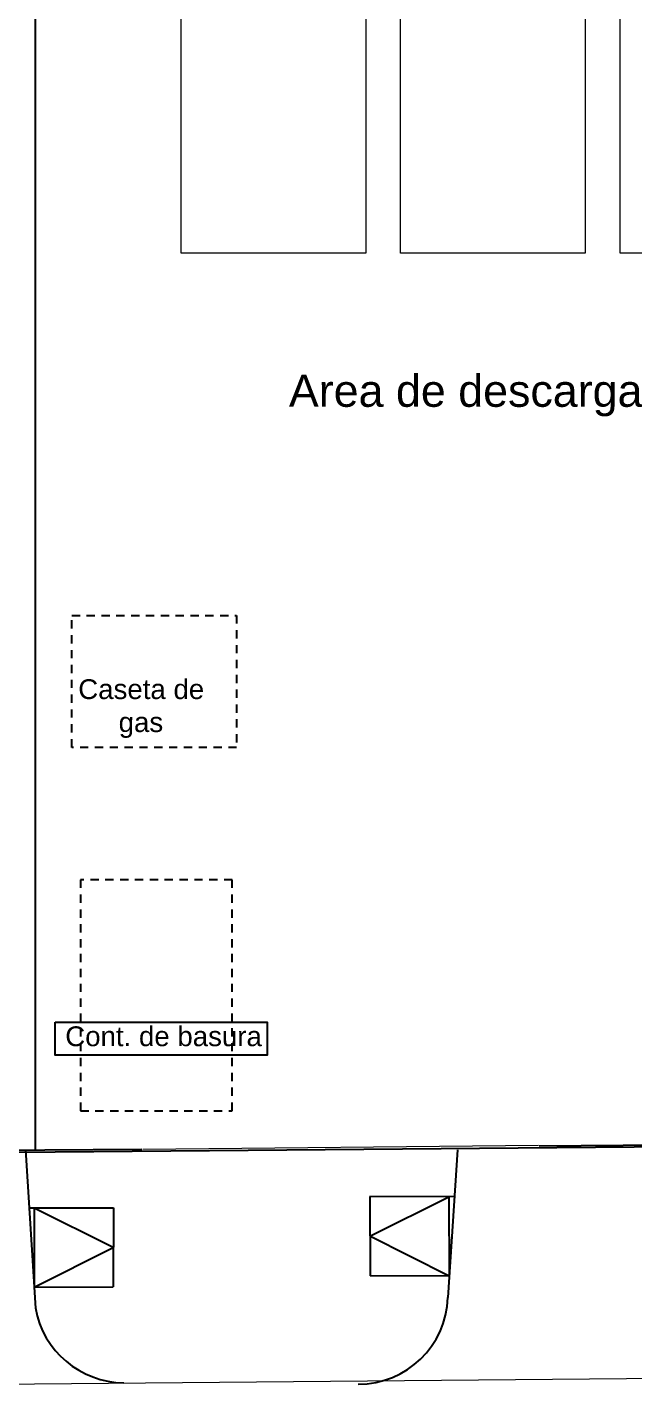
# Model space of a CAD drawing. Extents: x 306 to 2240, y 18 to 779.
# Drawn here: x 696.45 to 705.65, y 326.64 to 347.29 of the extents above; entities that cross this region are included whole.
import ezdxf

# ---------------------------------------------------------------- set-up
doc = ezdxf.new("R2010")
doc.units = 0
doc.header["$MEASUREMENT"] = 0
doc.linetypes.add('HIDDEN2', pattern=[0.1875, 0.125, -0.0625])
for name, color, linetype in [('0603', 1, 'Continuous'), ('MAMPOSTERIA', 6, 'Continuous'), ('Nombre de locales', 3, 'Continuous'), ('P1-Pisos', 1, 'Continuous'), ('Proyeccion', 1, 'Continuous'), ('TERRENO SEGUN TOPOGRAFO', 7, 'Continuous')]:
    doc.layers.add(name, color=color, linetype=linetype)
doc.styles.add('arial', font='arial.ttf')
doc.styles.get("Standard").update_dxf_attribs({"font": 'arial.ttf'})

msp = doc.modelspace()

# ---------------------------------------------------------------- linework, layer by layer
at = {"layer": '0603', "linetype": 'Continuous'}
for p, q in [((704.214, 330.334), (727.601, 330.537)), ((698.189, 330.282), (687.445, 330.19)), ((696.421, 330.275), (696.572, 327.878)), ((702.975, 330.275), (702.828, 328.036))]:
    msp.add_line(p, q, dxfattribs=at)
for centre, radius, start, end in [((697.928, 328.123), 1.378, 190.2115, 269.4229), ((701.474, 328.08), 1.355, 269.8246, 358.1617)]:
    msp.add_arc(centre, radius, start, end, dxfattribs=at)
at = {"layer": 'MAMPOSTERIA'}
for p, q in [((696.571, 355.306), (696.571, 330.261)), ((696.571, 345.287), (696.571, 330.267))]:
    msp.add_line(p, q, dxfattribs=at)
at = {"layer": 'MAMPOSTERIA', "color": 253, "lineweight": 0}
for p, q in [((704.203, 330.341), (698.203, 330.282)), ((713.868, 326.882), (687.633, 326.639, 0))]:
    msp.add_line(p, q, dxfattribs=at)
for points in [[(698.782, 343.862), (698.782, 351.862), (701.582, 351.862), (701.582, 343.862)], [(702.112, 343.862), (702.112, 351.862), (704.912, 351.862), (704.912, 343.862)], [(705.442, 343.862), (705.442, 351.862), (708.242, 351.862), (708.242, 343.862)]]:
    msp.add_lwpolyline(points, close=True, dxfattribs=at)
at = {"layer": 'Nombre de locales'}
msp.add_lwpolyline([(696.87, 332.212), (700.09, 332.212), (700.09, 331.712), (696.87, 331.712)], close=True, dxfattribs=at)
at = {"layer": 'P1-Pisos'}
for p, q in [((701.647, 328.967), (702.845, 329.563)), ((702.845, 329.563), (702.849, 328.363)), ((696.556, 329.393), (696.552, 328.193)), ((697.754, 328.797), (696.556, 329.393)), ((702.849, 328.363), (701.647, 328.967)), ((696.552, 328.193), (697.754, 328.797))]:
    msp.add_line(p, q, dxfattribs=at)
at = {"layer": 'Proyeccion', "color": 2}
for p, q in [((701.645, 329.567), (701.649, 328.367)), ((702.928, 329.564), (701.645, 329.567)), ((696.476, 329.394), (697.756, 329.397)), ((697.756, 329.397), (697.752, 328.197)), ((702.849, 328.363), (701.649, 328.367)), ((696.552, 328.193), (697.752, 328.197))]:
    msp.add_line(p, q, dxfattribs=at)
at = {"layer": 'Proyeccion', "linetype": 'HIDDEN2'}
for points in [[(699.624, 336.374), (697.124, 336.374), (697.124, 338.374), (699.624, 338.374)], [(699.558, 330.868), (699.558, 334.368), (697.256, 334.368), (697.256, 330.868)]]:
    msp.add_lwpolyline(points, close=True, dxfattribs=at)
at = {"layer": 'TERRENO SEGUN TOPOGRAFO'}
msp.add_lwpolyline([(629.554, 329.662), (712.674, 330.381), (714.177, 410.372), (631.238, 410.372)], close=True, dxfattribs=at)

# ---------------------------------------------------------------- texts
at = {"layer": 'Nombre de locales', "insert": (700.417, 342.021), "char_height": 0.48633, "width": 8.97489, "attachment_point": 1, "style": 'arial'}
msp.add_mtext('{\\C4;Area de descarga / camiones}', dxfattribs=at)
at = {"layer": 'Nombre de locales', "char_height": 0.3, "attachment_point": 1}
for s, insert, width in [('\\pi0.39923;{\\C95;Caseta de \\P\\pi1.0123;gas }', (696.823, 337.406), 2.6707), ('\\pi1.4743;Cont. de basura', (695.551, 332.146), 5.89217)]:
    msp.add_mtext(s, dxfattribs=dict(at, insert=insert, width=width))

doc.saveas('drawing.dxf')
